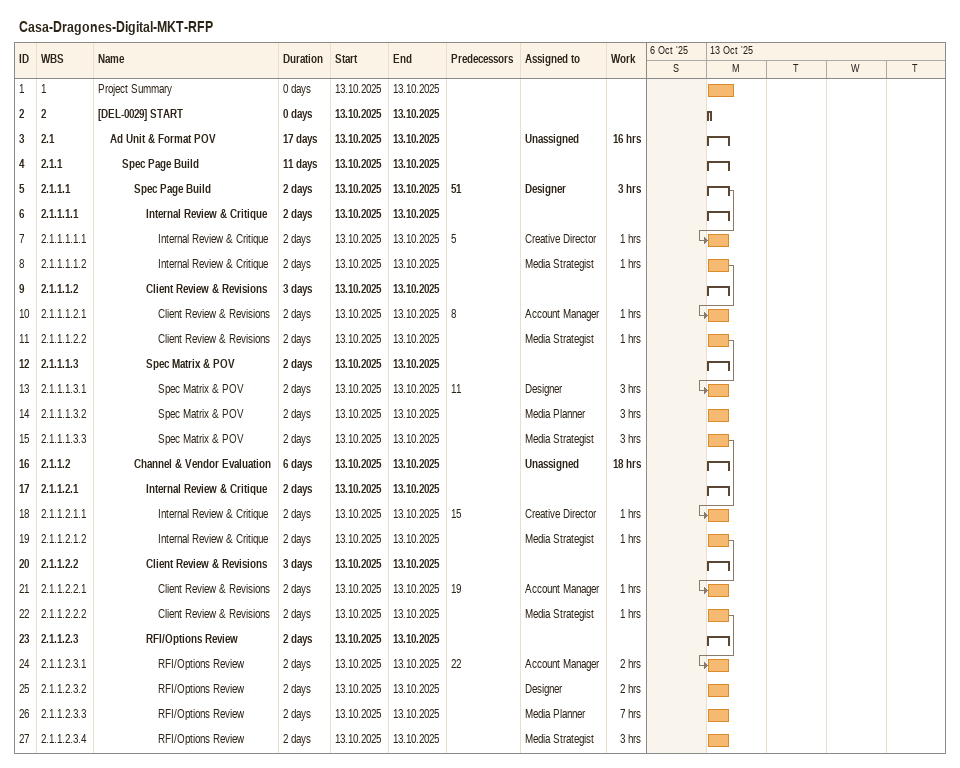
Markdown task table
Casa-Dragones-Digital-MKT-RFP

| ID | WBS | Task | Duration | Start | Finish | Predecessors | Resources | Work (h) |
|---|---|---|---|---|---|---|---|---|
| 1 | 1 | Project Summary | 0d | 2025-10-13 | 2025-10-13 |  |  |  |
| 2 | 2 | **[DEL-0029] START** | 0d | 2025-10-13 | 2025-10-13 |  |  |  |
| 3 | 2.1 | **Ad Unit & Format POV** | 17d | 2025-10-13 | 2025-10-13 |  | Unassigned | 16 |
| 4 | 2.1.1 | **Spec Page Build** | 11d | 2025-10-13 | 2025-10-13 |  |  |  |
| 5 | 2.1.1.1 | **Spec Page Build** | 2d | 2025-10-13 | 2025-10-13 | 51 | Designer | 3 |
| 6 | 2.1.1.1.1 | **Internal Review & Critique** | 2d | 2025-10-13 | 2025-10-13 |  |  |  |
| 7 | 2.1.1.1.1.1 | Internal Review & Critique | 2d | 2025-10-13 | 2025-10-13 | 5 | Creative Director | 1 |
| 8 | 2.1.1.1.1.2 | Internal Review & Critique | 2d | 2025-10-13 | 2025-10-13 |  | Media Strategist | 1 |
| 9 | 2.1.1.1.2 | **Client Review & Revisions** | 3d | 2025-10-13 | 2025-10-13 |  |  |  |
| 10 | 2.1.1.1.2.1 | Client Review & Revisions | 2d | 2025-10-13 | 2025-10-13 | 8 | Account Manager | 1 |
| 11 | 2.1.1.1.2.2 | Client Review & Revisions | 2d | 2025-10-13 | 2025-10-13 |  | Media Strategist | 1 |
| 12 | 2.1.1.1.3 | **Spec Matrix & POV** | 2d | 2025-10-13 | 2025-10-13 |  |  |  |
| 13 | 2.1.1.1.3.1 | Spec Matrix & POV | 2d | 2025-10-13 | 2025-10-13 | 11 | Designer | 3 |
| 14 | 2.1.1.1.3.2 | Spec Matrix & POV | 2d | 2025-10-13 | 2025-10-13 |  | Media Planner | 3 |
| 15 | 2.1.1.1.3.3 | Spec Matrix & POV | 2d | 2025-10-13 | 2025-10-13 |  | Media Strategist | 3 |
| 16 | 2.1.1.2 | **Channel & Vendor Evaluation** | 6d | 2025-10-13 | 2025-10-13 |  | Unassigned | 18 |
| 17 | 2.1.1.2.1 | **Internal Review & Critique** | 2d | 2025-10-13 | 2025-10-13 |  |  |  |
| 18 | 2.1.1.2.1.1 | Internal Review & Critique | 2d | 2025-10-13 | 2025-10-13 | 15 | Creative Director | 1 |
| 19 | 2.1.1.2.1.2 | Internal Review & Critique | 2d | 2025-10-13 | 2025-10-13 |  | Media Strategist | 1 |
| 20 | 2.1.1.2.2 | **Client Review & Revisions** | 3d | 2025-10-13 | 2025-10-13 |  |  |  |
| 21 | 2.1.1.2.2.1 | Client Review & Revisions | 2d | 2025-10-13 | 2025-10-13 | 19 | Account Manager | 1 |
| 22 | 2.1.1.2.2.2 | Client Review & Revisions | 2d | 2025-10-13 | 2025-10-13 |  | Media Strategist | 1 |
| 23 | 2.1.1.2.3 | **RFI/Options Review** | 2d | 2025-10-13 | 2025-10-13 |  |  |  |
| 24 | 2.1.1.2.3.1 | RFI/Options Review | 2d | 2025-10-13 | 2025-10-13 | 22 | Account Manager | 2 |
| 25 | 2.1.1.2.3.2 | RFI/Options Review | 2d | 2025-10-13 | 2025-10-13 |  | Designer | 2 |
| 26 | 2.1.1.2.3.3 | RFI/Options Review | 2d | 2025-10-13 | 2025-10-13 |  | Media Planner | 7 |
| 27 | 2.1.1.2.3.4 | RFI/Options Review | 2d | 2025-10-13 | 2025-10-13 |  | Media Strategist | 3 |
